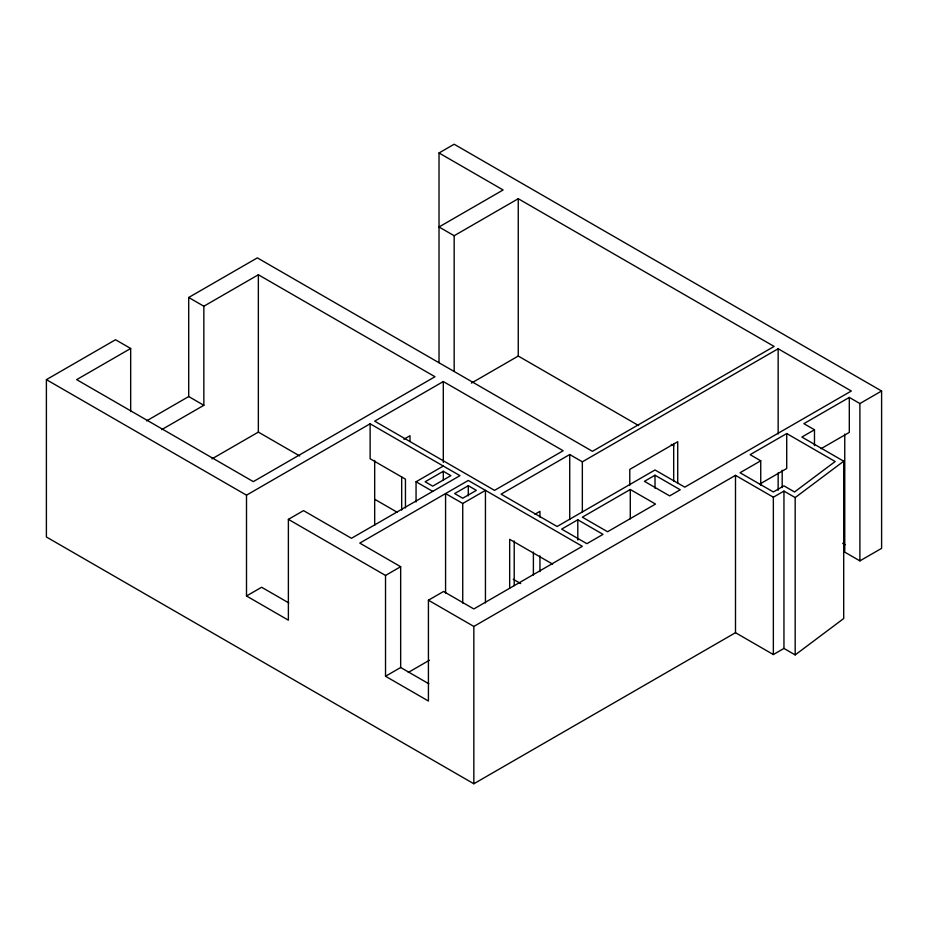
<?xml version="1.0" encoding="UTF-8"?>
<svg xmlns="http://www.w3.org/2000/svg" width="928" height="928" viewBox="0 0 928 928"><rect width="100%" height="100%" fill="white"/><g stroke="black" fill="none" stroke-linecap="round" stroke-linejoin="round"><path stroke-width="1.39" d="M130.674 411.649L130.674 348.476L115.536 339.729L46.4 379.645L46.4 536.987L473.837 783.766L735.498 632.699L773.349 654.553L783.951 648.428L795.18 654.913L795.18 497.57L843.703 461.204L801.862 437.053L814.482 429.768L814.482 445.637M795.18 654.913L843.703 618.535L843.703 461.204M146.543 420.894L188.709 396.546L188.709 297.482L257.346 257.868L592.435 451.321L774.114 346.434L518.253 198.72L454.163 235.724L439.025 226.977L503.115 189.973L439.025 152.969L439.025 362.662M439.025 152.969L454.163 144.234L881.6 391.013L881.6 548.355L859.896 560.883L844.758 552.137L844.758 434.084M130.674 348.476L76.676 379.645L253.309 481.62L434.977 376.733L258.355 274.758L203.847 306.228L188.709 297.482M161.681 429.641L203.847 405.292L203.847 306.228M211.99 458.861L258.355 432.1L299.698 455.961M246.5 495.169L370.133 423.794L459.963 475.658L351.457 538.298L303.526 510.62L288.376 519.355L288.376 620.171L246.5 595.985L246.5 495.169L46.4 379.645M443.306 381.547L374.68 421.173L494.531 490.367L563.168 450.741L443.306 381.547L443.306 462.376M471.412 383.09L518.253 356.05L638.65 425.569M403.912 439.257L410.002 435.742L410.002 441.496M416.057 501.978L416.057 481.771L443.306 466.042M443.306 471.285L425.14 481.771L432.715 486.144L450.88 475.658L443.306 471.285L443.306 479.938M246.5 595.985L261.638 587.25L288.736 602.898M468.292 485.704L454.662 493.568L462.736 498.232L476.366 490.367L468.292 485.704L468.292 495.807M445.579 593.166L445.579 493.568L462.736 503.475L485.448 490.367L485.448 602.956M569.722 454.534L501.097 494.16L557.113 526.501L655.006 469.974L684.783 487.165L851.324 391.013L778.151 348.766L582.343 461.819L569.722 454.534L569.722 519.483M288.376 519.355L385.526 575.441L400.664 566.706L400.664 667.51L428.852 683.785M534.934 514.24L539.945 511.34L539.945 517.082M385.526 575.441L385.526 676.257L428.423 701.023L428.423 600.207L443.561 591.472L473.837 608.954L582.343 546.302L468.292 480.46L359.786 543.1L400.664 566.706M577.796 519.796L561.649 529.122L586.879 543.68L603.026 534.366L577.796 519.796L577.796 540.003M630.286 489.497L582.343 517.174L607.573 531.744L655.516 504.066L630.286 489.497L630.286 518.856M655.006 475.217L644.415 481.33L669.645 495.9L680.247 489.787L655.006 475.217L655.006 488.209M760.74 460.798L740.045 472.735L773.349 491.968L783.951 485.854L794.542 491.968L835.177 461.518L786.724 433.55L750.137 454.674L760.74 460.798L760.74 485.332M881.6 391.013L859.896 403.541L849.306 397.428L803.88 423.644L814.482 429.768M385.526 676.257L400.664 667.51M428.423 600.207L473.837 626.435L735.498 475.356L773.349 497.211L783.951 491.098L795.18 497.57M408.285 672.44L429.42 660.237M759.893 484.01L786.724 468.512L786.724 433.55M821.071 448.688L849.306 432.39L849.306 397.428M671.269 444.396L673.774 445.846M842.636 543.332L845.118 544.771M416.057 481.771L432.715 491.388M552.566 564.085L509.669 539.319L509.669 588.259M374.854 499.357L397.404 512.372M513.23 579.246L520.712 583.573M188.709 396.546L203.847 405.292M859.896 403.541L859.896 560.883M783.951 491.098L783.951 648.428M782.188 470.218L782.188 487.49M778.151 348.766L778.151 433.933M778.151 472.909L778.151 490.228M773.349 497.211L773.349 654.553M735.498 475.356L735.498 632.699M677.718 483.465L677.718 441.705L629.776 469.394L629.776 485.228M673.682 443.7L673.682 481.133M582.343 461.819L582.343 512.337M539.945 555.849L539.945 571.636M533.391 552.056L533.391 575.024M518.253 198.72L518.253 356.05M514.216 541.012L514.216 585.638M473.837 626.435L473.837 783.766M462.736 503.475L462.736 603.072M454.163 235.724L454.163 371.409M405.455 507.941L405.455 479.15L370.133 458.757L370.133 423.794M401.673 477.004L401.673 510.11M374.68 460.45L374.68 525.236M258.355 274.758L258.355 432.1"/></g></svg>
